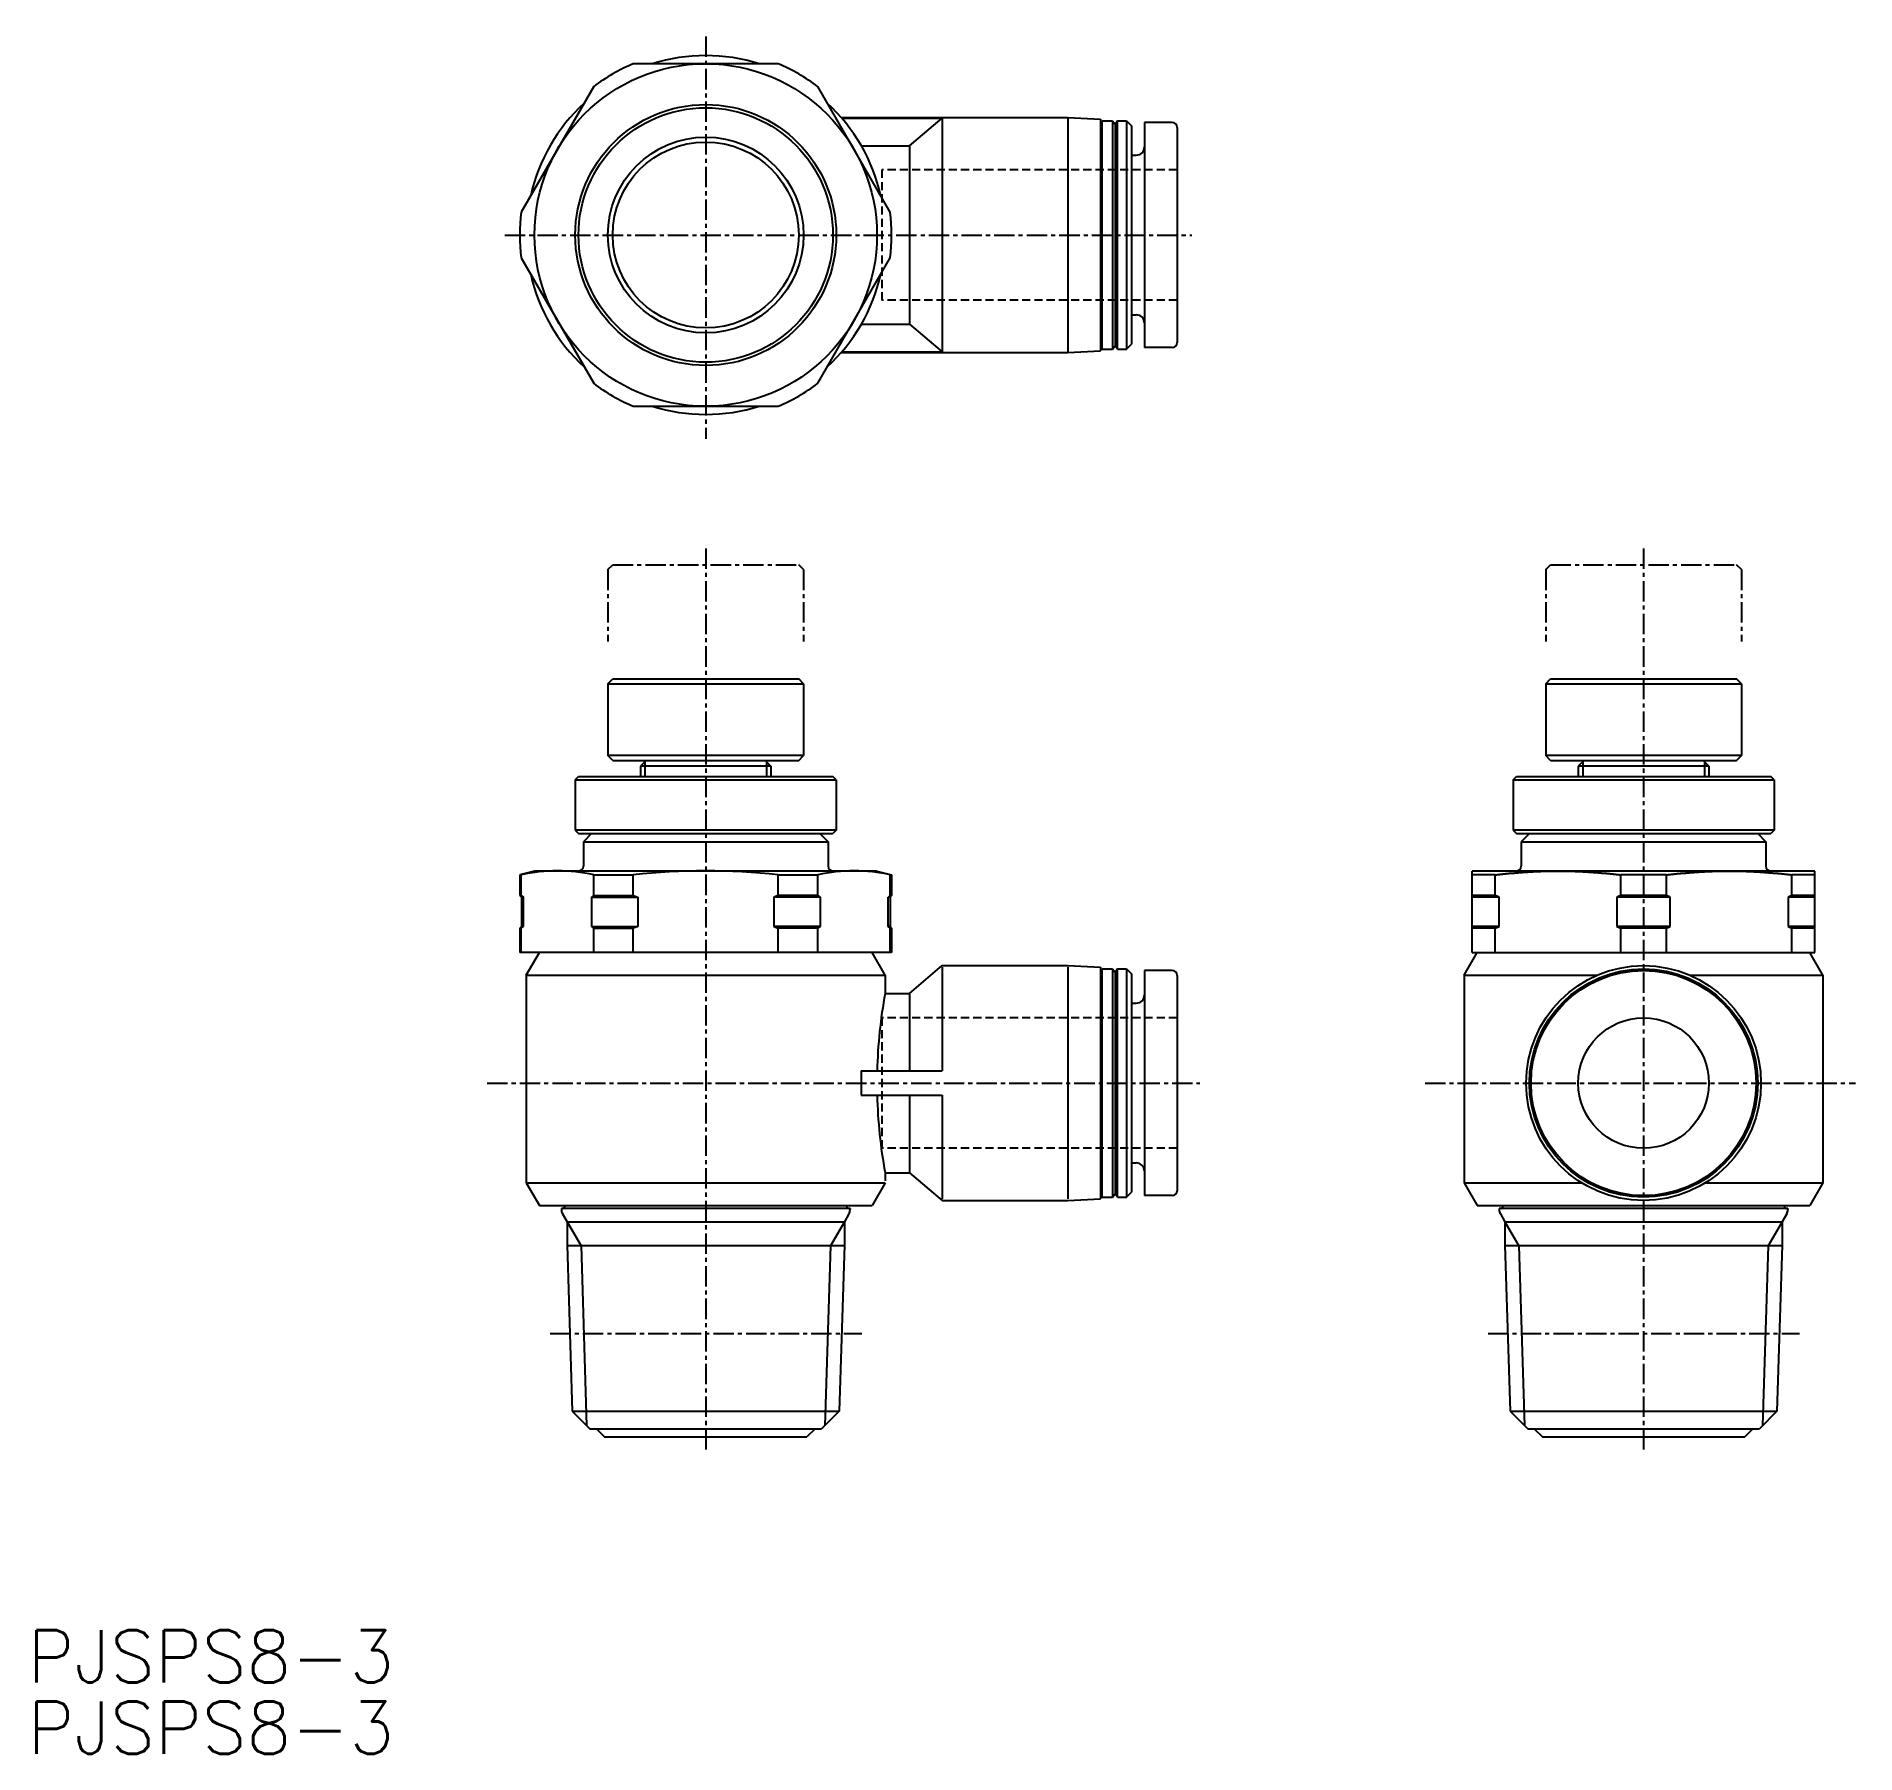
# Model space of a CAD drawing. Extents: x -1 to 110, y -22 to 83.
import ezdxf

# ---------------------------------------------------------------- set-up
doc = ezdxf.new("R2010")
doc.units = 0
doc.linetypes.add('CENTER', pattern=[2, 1.25, -0.25, 0.25, -0.25])
doc.linetypes.add('DASHED', pattern=[0.75, 0.5, -0.25])
doc.layers.get('0').update_dxf_attribs({"linetype": 'CONTINUOUS'})
doc.layers.add('CENTER', color=1, linetype='CENTER')
doc.styles.get("Standard").update_dxf_attribs({"font": 'txt.shx'})

msp = doc.modelspace()

# ---------------------------------------------------------------- linework, layer by layer
at = {"color": 7, "linetype": 'CONTINUOUS'}
for p, q in [((44.37, 81.39), (35.49, 81.39)), ((33.06, 79.99), (28.62, 72.3)), ((51.24, 72.3), (46.81, 79.99)), ((48.25, 78.09), (62.13, 78.09)), ((62.13, 78.09), (64.13, 77.99)), ((62.13, 78.09), (62.13, 63.69)), ((48.28, 78.05), (54.43, 78.05)), ((52.43, 76.35), (54.43, 78.05)), ((54.43, 78.05), (54.43, 63.73)), ((64.13, 77.99), (64.13, 63.79)), ((64.13, 77.79), (64.23, 77.89)), ((64.23, 63.89), (64.23, 77.89)), ((64.23, 77.89), (64.88, 77.89)), ((64.88, 77.89), (64.88, 63.89)), ((64.88, 77.89), (65.03, 77.69)), ((65.18, 77.89), (65.03, 77.69)), ((65.03, 77.69), (65.03, 64.09)), ((65.18, 63.89), (65.18, 77.89)), ((65.18, 77.89), (65.73, 77.89)), ((65.73, 77.89), (65.73, 63.89)), ((65.73, 77.89), (66.03, 77.59)), ((66.03, 77.59), (66.03, 64.19)), ((66.83, 77.79), (66.83, 63.99)), ((68.53, 77.79), (66.83, 77.79)), ((68.83, 77.49), (68.83, 64.29)), ((49.48, 76.35), (52.43, 76.35)), ((52.43, 76.35), (52.43, 65.43)), ((66.03, 75.79), (66.33, 75.79)), ((28.62, 69.49), (33.06, 61.8)), ((46.81, 61.8), (51.24, 69.49)), ((66.03, 65.99), (66.33, 65.99)), ((49.48, 65.43), (52.43, 65.43)), ((52.43, 65.43), (54.43, 63.73)), ((48.25, 63.69), (62.13, 63.69)), ((48.28, 63.73), (54.43, 63.73)), ((62.13, 63.69), (64.13, 63.79)), ((64.13, 63.99), (64.23, 63.89)), ((64.23, 63.89), (64.88, 63.89)), ((64.88, 63.89), (65.03, 64.09)), ((65.18, 63.89), (65.03, 64.09)), ((65.18, 63.89), (65.73, 63.89)), ((65.73, 63.89), (66.03, 64.19)), ((68.53, 63.99), (66.83, 63.99)), ((35.49, 60.39), (44.37, 60.39)), ((33.93, 43.37), (34.23, 43.67)), ((34.23, 43.67), (45.63, 43.67)), ((45.93, 43.37), (45.63, 43.67)), ((91.43, 43.37), (91.73, 43.67)), ((91.73, 43.67), (103.13, 43.67)), ((103.43, 43.37), (103.13, 43.67)), ((33.93, 43.37), (45.93, 43.37)), ((33.93, 43.37), (33.93, 38.97)), ((45.93, 43.37), (45.93, 38.97)), ((91.43, 43.37), (91.43, 38.97)), ((91.43, 43.37), (103.43, 43.37)), ((103.43, 43.37), (103.43, 38.97)), ((34.23, 38.67), (33.93, 38.97)), ((45.93, 38.97), (33.93, 38.97)), ((34.23, 38.67), (45.63, 38.67)), ((36.28, 38.67), (35.93, 38.32)), ((35.93, 38.32), (35.93, 37.69)), ((43.93, 38.32), (35.93, 38.32)), ((43.58, 38.67), (43.93, 38.32)), ((43.93, 38.32), (43.93, 37.69)), ((45.63, 38.67), (45.93, 38.97)), ((103.43, 38.97), (91.43, 38.97)), ((91.73, 38.67), (91.43, 38.97)), ((91.73, 38.67), (103.13, 38.67)), ((93.78, 38.67), (93.43, 38.32)), ((101.43, 38.32), (93.43, 38.32)), ((93.43, 38.32), (93.43, 37.69)), ((101.08, 38.67), (101.43, 38.32)), ((101.43, 38.32), (101.43, 37.69)), ((103.13, 38.67), (103.43, 38.97)), ((31.93, 37.49), (32.13, 37.69)), ((31.93, 37.49), (47.93, 37.49)), ((31.93, 37.49), (31.93, 34.39)), ((32.13, 37.69), (47.73, 37.69)), ((47.93, 37.49), (47.73, 37.69)), ((47.93, 37.49), (47.93, 34.39)), ((89.43, 37.49), (89.63, 37.69)), ((89.43, 37.49), (89.43, 34.39)), ((89.43, 37.49), (105.43, 37.49)), ((89.63, 37.69), (105.23, 37.69)), ((105.43, 37.49), (105.23, 37.69)), ((105.43, 37.49), (105.43, 34.39)), ((31.93, 34.39), (32.13, 34.19)), ((47.93, 34.39), (31.93, 34.39)), ((32.13, 34.19), (47.73, 34.19)), ((32.93, 34.19), (32.43, 33.69)), ((32.43, 33.69), (32.43, 32.19)), ((32.43, 33.69), (47.43, 33.69)), ((46.93, 34.19), (47.43, 33.69)), ((47.43, 33.69), (47.43, 32.19)), ((47.93, 34.39), (47.73, 34.19)), ((105.43, 34.39), (89.43, 34.39)), ((89.43, 34.39), (89.63, 34.19)), ((89.63, 34.19), (105.23, 34.19)), ((90.43, 34.19), (89.93, 33.69)), ((89.93, 33.69), (104.93, 33.69)), ((89.93, 33.69), (89.93, 32.19)), ((104.43, 34.19), (104.93, 33.69)), ((104.93, 33.69), (104.93, 32.19)), ((105.43, 34.39), (105.23, 34.19)), ((29.43, 31.89), (28.53, 31.65)), ((28.53, 31.65), (28.53, 30.39)), ((28.62, 31.65), (28.53, 31.65)), ((28.62, 30.39), (28.62, 31.65)), ((50.43, 31.89), (29.43, 31.89)), ((33.06, 31.65), (35.49, 31.65)), ((33.06, 30.39), (33.06, 31.65)), ((35.49, 30.39), (35.49, 31.65)), ((44.37, 31.65), (46.81, 31.65)), ((44.37, 30.39), (44.37, 31.65)), ((46.81, 30.39), (46.81, 31.65)), ((50.43, 31.89), (51.33, 31.65)), ((51.24, 31.65), (51.33, 31.65)), ((51.24, 30.39), (51.24, 31.65)), ((51.33, 31.65), (51.33, 30.39)), ((107.93, 31.89), (86.93, 31.89)), ((86.93, 26.89), (86.93, 31.89)), ((88.34, 31.65), (86.93, 31.65)), ((88.34, 30.39), (88.34, 31.65)), ((98.84, 31.65), (96.03, 31.65)), ((96.03, 30.39), (96.03, 31.65)), ((98.84, 30.39), (98.84, 31.65)), ((106.53, 30.39), (106.53, 31.65)), ((107.93, 31.65), (106.53, 31.65)), ((107.93, 26.89), (107.93, 31.89)), ((28.53, 30.39), (28.63, 30.29)), ((28.53, 30.39), (28.62, 30.39)), ((28.62, 30.39), (28.75, 30.29)), ((28.63, 30.29), (28.63, 28.49)), ((28.63, 30.29), (28.75, 30.29)), ((28.75, 28.49), (28.75, 30.29)), ((33.06, 30.39), (32.93, 30.29)), ((32.93, 30.29), (35.76, 30.29)), ((32.93, 30.29), (32.93, 28.49)), ((33.06, 30.39), (35.49, 30.39)), ((35.49, 30.39), (35.76, 30.29)), ((35.76, 30.29), (35.76, 28.49)), ((44.37, 30.39), (44.11, 30.29)), ((46.94, 30.29), (44.11, 30.29)), ((44.11, 30.29), (44.11, 28.49)), ((46.81, 30.39), (44.37, 30.39)), ((46.81, 30.39), (46.94, 30.29)), ((46.94, 30.29), (46.94, 28.49)), ((51.24, 30.39), (51.11, 30.29)), ((51.23, 30.29), (51.11, 30.29)), ((51.11, 28.49), (51.11, 30.29)), ((51.33, 30.39), (51.23, 30.29)), ((51.23, 30.29), (51.23, 28.49)), ((51.33, 30.39), (51.24, 30.39)), ((88.34, 30.39), (86.93, 30.39)), ((88.57, 30.29), (86.93, 30.29)), ((88.57, 30.29), (88.34, 30.39)), ((88.57, 28.49), (88.57, 30.29)), ((96.03, 30.39), (95.8, 30.29)), ((99.07, 30.29), (95.8, 30.29)), ((95.8, 30.29), (95.8, 28.49)), ((98.84, 30.39), (96.03, 30.39)), ((99.07, 30.29), (98.84, 30.39)), ((99.07, 28.49), (99.07, 30.29)), ((106.53, 30.39), (106.3, 30.29)), ((106.3, 30.29), (106.3, 28.49)), ((107.93, 30.29), (106.3, 30.29)), ((107.93, 30.39), (106.53, 30.39)), ((28.63, 28.49), (28.53, 28.39)), ((28.53, 28.39), (28.53, 26.89)), ((28.53, 28.39), (28.62, 28.39)), ((28.62, 28.39), (28.75, 28.49)), ((28.62, 26.89), (28.62, 28.39)), ((28.63, 28.49), (28.75, 28.49)), ((32.93, 28.49), (35.76, 28.49)), ((32.93, 28.49), (33.06, 28.39)), ((33.06, 28.39), (35.49, 28.39)), ((33.06, 26.89), (33.06, 28.39)), ((35.76, 28.49), (35.49, 28.39)), ((35.49, 26.89), (35.49, 28.39)), ((46.94, 28.49), (44.11, 28.49)), ((44.11, 28.49), (44.37, 28.39)), ((46.81, 28.39), (44.37, 28.39)), ((44.37, 26.89), (44.37, 28.39)), ((46.94, 28.49), (46.81, 28.39)), ((46.81, 26.89), (46.81, 28.39)), ((51.23, 28.49), (51.11, 28.49)), ((51.24, 28.39), (51.11, 28.49)), ((51.23, 28.49), (51.33, 28.39)), ((51.33, 28.39), (51.24, 28.39)), ((51.24, 26.89), (51.24, 28.39)), ((51.33, 28.39), (51.33, 26.89)), ((88.57, 28.49), (86.93, 28.49)), ((88.34, 28.39), (86.93, 28.39)), ((88.34, 28.39), (88.57, 28.49)), ((88.34, 26.89), (88.34, 28.39)), ((99.07, 28.49), (95.8, 28.49)), ((95.8, 28.49), (96.03, 28.39)), ((96.03, 26.89), (96.03, 28.39)), ((98.84, 28.39), (96.03, 28.39)), ((98.84, 28.39), (99.07, 28.49)), ((98.84, 26.89), (98.84, 28.39)), ((106.3, 28.49), (106.53, 28.39)), ((107.93, 28.49), (106.3, 28.49)), ((106.53, 26.89), (106.53, 28.39)), ((107.93, 28.39), (106.53, 28.39)), ((51.33, 26.89), (28.53, 26.89)), ((28.93, 25.51), (29.73, 26.89)), ((50.93, 25.51), (50.13, 26.89)), ((86.43, 25.51), (87.23, 26.89)), ((86.93, 26.89), (107.93, 26.89)), ((108.43, 25.51), (107.63, 26.89)), ((52.43, 24.39), (54.43, 26.09)), ((54.43, 26.09), (62.13, 26.09)), ((54.43, 25.99), (54.43, 19.64)), ((62.13, 26.09), (64.13, 25.99)), ((62.13, 25.99), (62.13, 11.79)), ((64.13, 25.99), (64.13, 11.79)), ((64.13, 25.79), (64.23, 25.89)), ((64.23, 11.89), (64.23, 25.89)), ((64.23, 25.89), (64.88, 25.89)), ((64.88, 25.89), (64.88, 11.89)), ((64.88, 25.89), (65.03, 25.69)), ((65.18, 25.89), (65.03, 25.69)), ((65.03, 25.69), (65.03, 12.09)), ((65.18, 11.89), (65.18, 25.89)), ((65.18, 25.89), (65.73, 25.89)), ((65.73, 25.89), (65.73, 11.89)), ((65.73, 25.89), (66.03, 25.59)), ((66.83, 25.79), (66.83, 11.99)), ((68.53, 25.79), (66.83, 25.79)), ((28.93, 25.51), (50.93, 25.51)), ((28.93, 25.51), (28.93, 12.78)), ((50.93, 25.51), (50.93, 24.39)), ((66.03, 25.59), (66.03, 12.19)), ((68.83, 25.49), (68.83, 12.29)), ((86.43, 25.51), (86.43, 12.78)), ((86.43, 25.51), (94.59, 25.51)), ((100.28, 25.51), (108.43, 25.51)), ((108.43, 25.51), (108.43, 12.78)), ((50.93, 24.39), (52.43, 24.39)), ((52.43, 24.39), (52.43, 19.64)), ((66.03, 23.79), (66.33, 23.79)), ((49.46, 19.64), (49.46, 18.14)), ((49.46, 19.64), (54.43, 19.64)), ((49.46, 18.14), (54.43, 18.14)), ((52.43, 18.14), (52.43, 13.39)), ((54.43, 18.14), (54.43, 11.79)), ((50.93, 13.39), (52.43, 13.39)), ((50.93, 13.39), (50.93, 12.89)), ((52.43, 13.39), (54.43, 11.69)), ((66.03, 13.99), (66.33, 13.99)), ((28.93, 12.78), (50.93, 12.78)), ((28.93, 12.78), (29.73, 11.39)), ((50.93, 12.78), (50.13, 11.39)), ((86.43, 12.78), (87.23, 11.39)), ((86.43, 12.78), (93.63, 12.78)), ((101.23, 12.78), (108.43, 12.78)), ((108.43, 12.78), (107.63, 11.39)), ((29.73, 11.39), (50.13, 11.39)), ((48.78, 11.19), (31.08, 11.19)), ((31.08, 11.19), (31.08, 11.13)), ((31.28, 11.39), (31.28, 11.29)), ((48.58, 11.39), (48.58, 11.29)), ((48.78, 11.19), (48.78, 11.13)), ((54.43, 11.69), (62.13, 11.69)), ((62.13, 11.69), (64.13, 11.79)), ((64.13, 11.99), (64.23, 11.89)), ((64.23, 11.89), (64.88, 11.89)), ((64.88, 11.89), (65.03, 12.09)), ((65.18, 11.89), (65.03, 12.09)), ((65.18, 11.89), (65.73, 11.89)), ((65.73, 11.89), (66.03, 12.19)), ((68.53, 11.99), (66.83, 11.99)), ((87.23, 11.39), (107.63, 11.39)), ((88.58, 11.19), (88.58, 11.13)), ((106.28, 11.19), (88.58, 11.19)), ((88.78, 11.39), (88.78, 11.29)), ((106.08, 11.39), (106.08, 11.29)), ((106.28, 11.19), (106.28, 11.13)), ((31.15, 10.88), (31.43, 10.39)), ((31.43, 10.39), (31.43, 8.95)), ((31.43, 10.39), (48.43, 10.39)), ((48.71, 10.88), (48.43, 10.39)), ((48.43, 10.39), (48.43, 8.95)), ((88.65, 10.88), (88.93, 10.39)), ((88.93, 10.39), (105.93, 10.39)), ((88.93, 10.39), (88.93, 8.95)), ((106.21, 10.88), (105.93, 10.39)), ((105.93, 10.39), (105.93, 8.95)), ((31.43, 8.95), (31.75, -1.22)), ((48.43, 8.95), (48.11, -1.22)), ((88.93, 8.95), (89.25, -1.22)), ((105.93, 8.95), (105.61, -1.22)), ((48.43, 8.91), (31.43, 8.91)), ((105.93, 8.91), (88.93, 8.91)), ((31.75, -1.22), (32.83, -2.31)), ((31.75, -1.22), (48.11, -1.22)), ((48.11, -1.22), (47.03, -2.31)), ((89.25, -1.22), (105.61, -1.22)), ((89.25, -1.22), (90.33, -2.31)), ((105.61, -1.22), (104.53, -2.31)), ((32.83, -2.31), (47.03, -2.31)), ((33.23, -2.31), (33.73, -2.81)), ((33.73, -2.81), (46.13, -2.81)), ((46.63, -2.31), (46.13, -2.81)), ((90.33, -2.31), (104.53, -2.31)), ((90.73, -2.31), (91.23, -2.81)), ((91.23, -2.81), (103.63, -2.81)), ((104.13, -2.31), (103.63, -2.81))]:
    msp.add_line(p, q, dxfattribs=at)
at = {"color": 3, "linetype": 'DASHED'}
for p, q in [((68.83, 74.89), (50.73, 74.89)), ((50.73, 74.89), (50.73, 66.89)), ((68.83, 66.89), (50.73, 66.89)), ((50.73, 22.89), (50.73, 14.89)), ((68.83, 22.89), (50.73, 22.89)), ((68.83, 14.89), (50.73, 14.89))]:
    msp.add_line(p, q, dxfattribs=at)
at = {"color": 3, "linetype": 'CONTINUOUS'}
for p, q in [((36.2, 38.57), (36.2, 37.69)), ((43.66, 38.57), (43.66, 37.69)), ((93.7, 38.57), (93.7, 37.69)), ((101.16, 38.57), (101.16, 37.69)), ((31.43, 10.39), (32.29, 8.91)), ((48.43, 10.39), (47.57, 8.91)), ((88.93, 10.39), (89.79, 8.91)), ((105.93, 10.39), (105.07, 8.91)), ((32.29, 8.91), (32.63, -2.11)), ((47.57, 8.91), (47.23, -2.11)), ((89.79, 8.91), (90.13, -2.11)), ((105.07, 8.91), (104.73, -2.11))]:
    msp.add_line(p, q, dxfattribs=at)
at = {"color": 7}
for points in [[(88.34, 31.65, 0), (88.35, 31.65, 0), (88.36, 31.65, 0), (88.37, 31.66, 0), (88.38, 31.66, 0), (88.39, 31.66, 0), (88.4, 31.66, 0), (88.41, 31.66, 0), (88.42, 31.66, 0), (88.44, 31.66, 0), (88.45, 31.67, 0), (88.46, 31.67, 0), (88.47, 31.67, 0), (88.48, 31.67, 0), (88.49, 31.67, 0), (88.5, 31.67, 0), (88.51, 31.67, 0), (88.52, 31.67, 0), (88.53, 31.68, 0), (88.54, 31.68, 0), (88.56, 31.68, 0), (88.57, 31.68, 0), (88.58, 31.68, 0), (88.59, 31.68, 0), (88.6, 31.68, 0), (88.61, 31.68, 0), (88.62, 31.69, 0), (88.63, 31.69, 0), (88.64, 31.69, 0), (88.65, 31.69, 0), (88.66, 31.69, 0), (88.68, 31.69, 0), (88.69, 31.69, 0), (88.7, 31.69, 0), (88.71, 31.7, 0), (88.72, 31.7, 0), (88.73, 31.7, 0), (88.74, 31.7, 0), (88.75, 31.7, 0), (88.76, 31.7, 0), (88.77, 31.7, 0), (88.78, 31.7, 0), (88.8, 31.7, 0), (88.81, 31.71, 0), (88.82, 31.71, 0), (88.83, 31.71, 0), (88.84, 31.71, 0), (88.85, 31.71, 0), (88.86, 31.71, 0), (88.87, 31.71, 0), (88.88, 31.71, 0), (88.89, 31.72, 0), (88.9, 31.72, 0), (88.92, 31.72, 0), (88.93, 31.72, 0), (88.94, 31.72, 0), (88.95, 31.72, 0), (88.96, 31.72, 0), (88.97, 31.72, 0), (88.98, 31.72, 0), (88.99, 31.73, 0), (89, 31.73, 0), (89.01, 31.73, 0), (89.02, 31.73, 0), (89.04, 31.73, 0), (89.05, 31.73, 0), (89.06, 31.73, 0), (89.07, 31.73, 0), (89.08, 31.73, 0), (89.09, 31.74, 0), (89.1, 31.74, 0), (89.11, 31.74, 0), (89.12, 31.74, 0), (89.13, 31.74, 0), (89.14, 31.74, 0), (89.16, 31.74, 0), (89.17, 31.74, 0), (89.18, 31.74, 0), (89.19, 31.74, 0), (89.2, 31.75, 0), (89.21, 31.75, 0), (89.22, 31.75, 0), (89.23, 31.75, 0), (89.24, 31.75, 0), (89.25, 31.75, 0), (89.27, 31.75, 0), (89.28, 31.75, 0), (89.29, 31.75, 0), (89.3, 31.76, 0), (89.31, 31.76, 0), (89.32, 31.76, 0), (89.33, 31.76, 0), (89.34, 31.76, 0), (89.35, 31.76, 0), (89.36, 31.76, 0), (89.37, 31.76, 0), (89.39, 31.76, 0), (89.4, 31.76, 0), (89.41, 31.77, 0), (89.42, 31.77, 0), (89.43, 31.77, 0), (89.44, 31.77, 0), (89.45, 31.77, 0), (89.46, 31.77, 0), (89.47, 31.77, 0), (89.48, 31.77, 0), (89.49, 31.77, 0), (89.51, 31.77, 0), (89.52, 31.77, 0), (89.53, 31.78, 0), (89.54, 31.78, 0), (89.55, 31.78, 0), (89.56, 31.78, 0), (89.57, 31.78, 0), (89.58, 31.78, 0), (89.59, 31.78, 0), (89.6, 31.78, 0), (89.61, 31.78, 0), (89.63, 31.78, 0), (89.64, 31.79, 0), (89.65, 31.79, 0), (89.66, 31.79, 0), (89.67, 31.79, 0), (89.68, 31.79, 0), (89.69, 31.79, 0), (89.7, 31.79, 0), (89.71, 31.79, 0), (89.72, 31.79, 0), (89.74, 31.79, 0), (89.75, 31.79, 0), (89.76, 31.8, 0), (89.77, 31.8, 0), (89.78, 31.8, 0), (89.79, 31.8, 0), (89.8, 31.8, 0), (89.81, 31.8, 0), (89.82, 31.8, 0), (89.83, 31.8, 0), (89.84, 31.8, 0), (89.86, 31.8, 0), (89.87, 31.8, 0), (89.88, 31.8, 0), (89.89, 31.81, 0), (89.9, 31.81, 0), (89.91, 31.81, 0), (89.92, 31.81, 0), (89.93, 31.81, 0), (89.94, 31.81, 0), (89.95, 31.81, 0), (89.97, 31.81, 0), (89.98, 31.81, 0), (89.99, 31.81, 0), (90, 31.81, 0), (90.01, 31.81, 0), (90.02, 31.82, 0), (90.03, 31.82, 0), (90.04, 31.82, 0), (90.05, 31.82, 0), (90.06, 31.82, 0), (90.07, 31.82, 0), (90.09, 31.82, 0), (90.1, 31.82, 0), (90.11, 31.82, 0), (90.12, 31.82, 0), (90.13, 31.82, 0), (90.14, 31.82, 0), (90.15, 31.82, 0), (90.16, 31.82, 0), (90.17, 31.83, 0), (90.18, 31.83, 0), (90.2, 31.83, 0), (90.21, 31.83, 0), (90.22, 31.83, 0), (90.23, 31.83, 0), (90.24, 31.83, 0), (90.25, 31.83, 0), (90.26, 31.83, 0), (90.27, 31.83, 0), (90.28, 31.83, 0), (90.29, 31.83, 0), (90.31, 31.83, 0), (90.32, 31.83, 0), (90.33, 31.84, 0), (90.34, 31.84, 0), (90.35, 31.84, 0), (90.36, 31.84, 0), (90.37, 31.84, 0), (90.38, 31.84, 0), (90.39, 31.84, 0), (90.4, 31.84, 0), (90.41, 31.84, 0), (90.43, 31.84, 0), (90.44, 31.84, 0), (90.45, 31.84, 0), (90.46, 31.84, 0), (90.47, 31.84, 0), (90.48, 31.84, 0), (90.49, 31.85, 0), (90.5, 31.85, 0), (90.51, 31.85, 0), (90.52, 31.85, 0), (90.54, 31.85, 0), (90.55, 31.85, 0), (90.56, 31.85, 0), (90.57, 31.85, 0), (90.58, 31.85, 0), (90.59, 31.85, 0), (90.6, 31.85, 0), (90.61, 31.85, 0), (90.62, 31.85, 0), (90.63, 31.85, 0), (90.64, 31.85, 0), (90.66, 31.85, 0), (90.67, 31.85, 0), (90.68, 31.86, 0), (90.69, 31.86, 0), (90.7, 31.86, 0), (90.71, 31.86, 0), (90.72, 31.86, 0), (90.73, 31.86, 0), (90.74, 31.86, 0), (90.75, 31.86, 0), (90.77, 31.86, 0), (90.78, 31.86, 0), (90.79, 31.86, 0), (90.8, 31.86, 0), (90.81, 31.86, 0), (90.82, 31.86, 0), (90.83, 31.86, 0), (90.84, 31.86, 0), (90.85, 31.86, 0), (90.86, 31.86, 0), (90.88, 31.86, 0), (90.89, 31.86, 0), (90.9, 31.87, 0), (90.91, 31.87, 0), (90.92, 31.87, 0), (90.93, 31.87, 0), (90.94, 31.87, 0), (90.95, 31.87, 0), (90.96, 31.87, 0), (90.97, 31.87, 0), (90.98, 31.87, 0), (91, 31.87, 0), (91.01, 31.87, 0), (91.02, 31.87, 0), (91.03, 31.87, 0), (91.04, 31.87, 0), (91.05, 31.87, 0), (91.06, 31.87, 0), (91.07, 31.87, 0), (91.08, 31.87, 0), (91.09, 31.87, 0), (91.11, 31.87, 0), (91.12, 31.87, 0), (91.13, 31.87, 0), (91.14, 31.88, 0), (91.15, 31.88, 0), (91.16, 31.88, 0), (91.17, 31.88, 0), (91.18, 31.88, 0), (91.19, 31.88, 0), (91.2, 31.88, 0), (91.22, 31.88, 0), (91.23, 31.88, 0), (91.24, 31.88, 0), (91.25, 31.88, 0), (91.26, 31.88, 0), (91.27, 31.88, 0), (91.28, 31.88, 0), (91.29, 31.88, 0), (91.3, 31.88, 0), (91.31, 31.88, 0), (91.33, 31.88, 0), (91.34, 31.88, 0), (91.35, 31.88, 0), (91.36, 31.88, 0), (91.37, 31.88, 0), (91.38, 31.88, 0), (91.39, 31.88, 0), (91.4, 31.88, 0), (91.41, 31.88, 0), (91.42, 31.88, 0), (91.44, 31.88, 0), (91.45, 31.88, 0), (91.46, 31.88, 0), (91.47, 31.88, 0), (91.48, 31.89, 0), (91.49, 31.89, 0), (91.5, 31.89, 0), (91.51, 31.89, 0), (91.52, 31.89, 0), (91.53, 31.89, 0), (91.54, 31.89, 0), (91.56, 31.89, 0), (91.57, 31.89, 0), (91.58, 31.89, 0), (91.59, 31.89, 0), (91.6, 31.89, 0), (91.61, 31.89, 0), (91.62, 31.89, 0), (91.63, 31.89, 0), (91.64, 31.89, 0), (91.65, 31.89, 0), (91.67, 31.89, 0), (91.68, 31.89, 0), (91.69, 31.89, 0), (91.7, 31.89, 0), (91.71, 31.89, 0), (91.72, 31.89, 0), (91.73, 31.89, 0), (91.74, 31.89, 0), (91.75, 31.89, 0), (91.76, 31.89, 0), (91.78, 31.89, 0), (91.79, 31.89, 0), (91.8, 31.89, 0), (91.81, 31.89, 0), (91.82, 31.89, 0), (91.83, 31.89, 0), (91.84, 31.89, 0), (91.85, 31.89, 0), (91.86, 31.89, 0), (91.87, 31.89, 0), (91.89, 31.89, 0), (91.9, 31.89, 0), (91.91, 31.89, 0), (91.92, 31.89, 0), (91.93, 31.89, 0), (91.94, 31.89, 0), (91.95, 31.89, 0), (91.96, 31.89, 0), (91.97, 31.89, 0), (91.98, 31.89, 0), (92, 31.89, 0), (92.01, 31.89, 0), (92.02, 31.89, 0), (92.03, 31.89, 0), (92.04, 31.89, 0), (92.05, 31.89, 0), (92.06, 31.89, 0), (92.07, 31.89, 0), (92.08, 31.89, 0), (92.09, 31.89, 0), (92.1, 31.89, 0), (92.12, 31.89, 0), (92.13, 31.89, 0), (92.14, 31.89, 0), (92.15, 31.89, 0), (92.16, 31.89, 0), (92.17, 31.89, 0), (92.18, 31.89, 0)], [(92.18, 31.89, 0), (92.19, 31.89, 0), (92.2, 31.89, 0), (92.21, 31.89, 0), (92.23, 31.89, 0), (92.24, 31.89, 0), (92.25, 31.89, 0), (92.26, 31.89, 0), (92.27, 31.89, 0), (92.28, 31.89, 0), (92.29, 31.89, 0), (92.3, 31.89, 0), (92.31, 31.89, 0), (92.32, 31.89, 0), (92.34, 31.89, 0), (92.35, 31.89, 0), (92.36, 31.89, 0), (92.37, 31.89, 0), (92.38, 31.89, 0), (92.39, 31.89, 0), (92.4, 31.89, 0), (92.41, 31.89, 0), (92.42, 31.89, 0), (92.43, 31.89, 0), (92.45, 31.89, 0), (92.46, 31.89, 0), (92.47, 31.89, 0), (92.48, 31.89, 0), (92.49, 31.89, 0), (92.5, 31.89, 0), (92.51, 31.89, 0), (92.52, 31.89, 0), (92.53, 31.89, 0), (92.54, 31.89, 0), (92.56, 31.89, 0), (92.57, 31.89, 0), (92.58, 31.89, 0), (92.59, 31.89, 0), (92.6, 31.89, 0), (92.61, 31.89, 0), (92.62, 31.89, 0), (92.63, 31.89, 0), (92.64, 31.89, 0), (92.65, 31.89, 0), (92.66, 31.89, 0), (92.68, 31.89, 0), (92.69, 31.89, 0), (92.7, 31.89, 0), (92.71, 31.89, 0), (92.72, 31.89, 0), (92.73, 31.89, 0), (92.74, 31.89, 0), (92.75, 31.89, 0), (92.76, 31.89, 0), (92.77, 31.89, 0), (92.79, 31.89, 0), (92.8, 31.89, 0), (92.81, 31.89, 0), (92.82, 31.89, 0), (92.83, 31.89, 0), (92.84, 31.89, 0), (92.85, 31.89, 0), (92.86, 31.89, 0), (92.87, 31.89, 0), (92.88, 31.89, 0), (92.9, 31.88, 0), (92.91, 31.88, 0), (92.92, 31.88, 0), (92.93, 31.88, 0), (92.94, 31.88, 0), (92.95, 31.88, 0), (92.96, 31.88, 0), (92.97, 31.88, 0), (92.98, 31.88, 0), (92.99, 31.88, 0), (93.01, 31.88, 0), (93.02, 31.88, 0), (93.03, 31.88, 0), (93.04, 31.88, 0), (93.05, 31.88, 0), (93.06, 31.88, 0), (93.07, 31.88, 0), (93.08, 31.88, 0), (93.09, 31.88, 0), (93.1, 31.88, 0), (93.12, 31.88, 0), (93.13, 31.88, 0), (93.14, 31.88, 0), (93.15, 31.88, 0), (93.16, 31.88, 0), (93.17, 31.88, 0), (93.18, 31.88, 0), (93.19, 31.88, 0), (93.2, 31.88, 0), (93.21, 31.88, 0), (93.22, 31.88, 0), (93.24, 31.87, 0), (93.25, 31.87, 0), (93.26, 31.87, 0), (93.27, 31.87, 0), (93.28, 31.87, 0), (93.29, 31.87, 0), (93.3, 31.87, 0), (93.31, 31.87, 0), (93.32, 31.87, 0), (93.33, 31.87, 0), (93.35, 31.87, 0), (93.36, 31.87, 0), (93.37, 31.87, 0), (93.38, 31.87, 0), (93.39, 31.87, 0), (93.4, 31.87, 0), (93.41, 31.87, 0), (93.42, 31.87, 0), (93.43, 31.87, 0), (93.44, 31.87, 0), (93.46, 31.87, 0), (93.47, 31.87, 0), (93.48, 31.86, 0), (93.49, 31.86, 0), (93.5, 31.86, 0), (93.51, 31.86, 0), (93.52, 31.86, 0), (93.53, 31.86, 0), (93.54, 31.86, 0), (93.55, 31.86, 0), (93.56, 31.86, 0), (93.58, 31.86, 0), (93.59, 31.86, 0), (93.6, 31.86, 0), (93.61, 31.86, 0), (93.62, 31.86, 0), (93.63, 31.86, 0), (93.64, 31.86, 0), (93.65, 31.86, 0), (93.66, 31.86, 0), (93.67, 31.86, 0), (93.69, 31.86, 0), (93.7, 31.85, 0), (93.71, 31.85, 0), (93.72, 31.85, 0), (93.73, 31.85, 0), (93.74, 31.85, 0), (93.75, 31.85, 0), (93.76, 31.85, 0), (93.77, 31.85, 0), (93.78, 31.85, 0), (93.8, 31.85, 0), (93.81, 31.85, 0), (93.82, 31.85, 0), (93.83, 31.85, 0), (93.84, 31.85, 0), (93.85, 31.85, 0), (93.86, 31.85, 0), (93.87, 31.85, 0), (93.88, 31.84, 0), (93.89, 31.84, 0), (93.91, 31.84, 0), (93.92, 31.84, 0), (93.93, 31.84, 0), (93.94, 31.84, 0), (93.95, 31.84, 0), (93.96, 31.84, 0), (93.97, 31.84, 0), (93.98, 31.84, 0), (93.99, 31.84, 0), (94, 31.84, 0), (94.01, 31.84, 0), (94.03, 31.84, 0), (94.04, 31.84, 0), (94.05, 31.83, 0), (94.06, 31.83, 0), (94.07, 31.83, 0), (94.08, 31.83, 0), (94.09, 31.83, 0), (94.1, 31.83, 0), (94.11, 31.83, 0), (94.12, 31.83, 0), (94.14, 31.83, 0), (94.15, 31.83, 0), (94.16, 31.83, 0), (94.17, 31.83, 0), (94.18, 31.83, 0), (94.19, 31.83, 0), (94.2, 31.82, 0), (94.21, 31.82, 0), (94.22, 31.82, 0), (94.23, 31.82, 0), (94.24, 31.82, 0), (94.26, 31.82, 0), (94.27, 31.82, 0), (94.28, 31.82, 0), (94.29, 31.82, 0), (94.3, 31.82, 0), (94.31, 31.82, 0), (94.32, 31.82, 0), (94.33, 31.82, 0), (94.34, 31.82, 0), (94.35, 31.81, 0), (94.37, 31.81, 0), (94.38, 31.81, 0), (94.39, 31.81, 0), (94.4, 31.81, 0), (94.41, 31.81, 0), (94.42, 31.81, 0), (94.43, 31.81, 0), (94.44, 31.81, 0), (94.45, 31.81, 0), (94.46, 31.81, 0), (94.47, 31.81, 0), (94.49, 31.8, 0), (94.5, 31.8, 0), (94.51, 31.8, 0), (94.52, 31.8, 0), (94.53, 31.8, 0), (94.54, 31.8, 0), (94.55, 31.8, 0), (94.56, 31.8, 0), (94.57, 31.8, 0), (94.58, 31.8, 0), (94.6, 31.8, 0), (94.61, 31.8, 0), (94.62, 31.79, 0), (94.63, 31.79, 0), (94.64, 31.79, 0), (94.65, 31.79, 0), (94.66, 31.79, 0), (94.67, 31.79, 0), (94.68, 31.79, 0), (94.69, 31.79, 0), (94.7, 31.79, 0), (94.72, 31.79, 0), (94.73, 31.79, 0), (94.74, 31.78, 0), (94.75, 31.78, 0), (94.76, 31.78, 0), (94.77, 31.78, 0), (94.78, 31.78, 0), (94.79, 31.78, 0), (94.8, 31.78, 0), (94.81, 31.78, 0), (94.82, 31.78, 0), (94.84, 31.78, 0), (94.85, 31.77, 0), (94.86, 31.77, 0), (94.87, 31.77, 0), (94.88, 31.77, 0), (94.89, 31.77, 0), (94.9, 31.77, 0), (94.91, 31.77, 0), (94.92, 31.77, 0), (94.93, 31.77, 0), (94.95, 31.77, 0), (94.96, 31.77, 0), (94.97, 31.76, 0), (94.98, 31.76, 0), (94.99, 31.76, 0), (95, 31.76, 0), (95.01, 31.76, 0), (95.02, 31.76, 0), (95.03, 31.76, 0), (95.04, 31.76, 0), (95.05, 31.76, 0), (95.07, 31.76, 0), (95.08, 31.75, 0), (95.09, 31.75, 0), (95.1, 31.75, 0), (95.11, 31.75, 0), (95.12, 31.75, 0), (95.13, 31.75, 0), (95.14, 31.75, 0), (95.15, 31.75, 0), (95.16, 31.75, 0), (95.17, 31.74, 0), (95.19, 31.74, 0), (95.2, 31.74, 0), (95.21, 31.74, 0), (95.22, 31.74, 0), (95.23, 31.74, 0), (95.24, 31.74, 0), (95.25, 31.74, 0), (95.26, 31.74, 0), (95.27, 31.74, 0), (95.28, 31.73, 0), (95.3, 31.73, 0), (95.31, 31.73, 0), (95.32, 31.73, 0), (95.33, 31.73, 0), (95.34, 31.73, 0), (95.35, 31.73, 0), (95.36, 31.73, 0), (95.37, 31.73, 0), (95.38, 31.72, 0), (95.39, 31.72, 0), (95.4, 31.72, 0), (95.42, 31.72, 0), (95.43, 31.72, 0), (95.44, 31.72, 0), (95.45, 31.72, 0), (95.46, 31.72, 0), (95.47, 31.72, 0), (95.48, 31.71, 0), (95.49, 31.71, 0), (95.5, 31.71, 0), (95.51, 31.71, 0), (95.52, 31.71, 0), (95.54, 31.71, 0), (95.55, 31.71, 0), (95.56, 31.71, 0), (95.57, 31.7, 0), (95.58, 31.7, 0), (95.59, 31.7, 0), (95.6, 31.7, 0), (95.61, 31.7, 0), (95.62, 31.7, 0), (95.63, 31.7, 0), (95.64, 31.7, 0), (95.66, 31.7, 0), (95.67, 31.69, 0), (95.68, 31.69, 0), (95.69, 31.69, 0), (95.7, 31.69, 0), (95.71, 31.69, 0), (95.72, 31.69, 0), (95.73, 31.69, 0), (95.74, 31.69, 0), (95.75, 31.68, 0), (95.76, 31.68, 0), (95.78, 31.68, 0), (95.79, 31.68, 0), (95.8, 31.68, 0), (95.81, 31.68, 0), (95.82, 31.68, 0), (95.83, 31.68, 0), (95.84, 31.67, 0), (95.85, 31.67, 0), (95.86, 31.67, 0), (95.87, 31.67, 0), (95.88, 31.67, 0), (95.9, 31.67, 0), (95.91, 31.67, 0), (95.92, 31.67, 0), (95.93, 31.66, 0), (95.94, 31.66, 0), (95.95, 31.66, 0), (95.96, 31.66, 0), (95.97, 31.66, 0), (95.98, 31.66, 0), (95.99, 31.66, 0), (96, 31.65, 0), (96.02, 31.65, 0), (96.03, 31.65, 0)], [(98.84, 31.65, 0), (98.85, 31.65, 0), (98.86, 31.65, 0), (98.87, 31.66, 0), (98.88, 31.66, 0), (98.89, 31.66, 0), (98.9, 31.66, 0), (98.91, 31.66, 0), (98.92, 31.66, 0), (98.94, 31.66, 0), (98.95, 31.67, 0), (98.96, 31.67, 0), (98.97, 31.67, 0), (98.98, 31.67, 0), (98.99, 31.67, 0), (99, 31.67, 0), (99.01, 31.67, 0), (99.02, 31.67, 0), (99.03, 31.68, 0), (99.04, 31.68, 0), (99.06, 31.68, 0), (99.07, 31.68, 0), (99.08, 31.68, 0), (99.09, 31.68, 0), (99.1, 31.68, 0), (99.11, 31.68, 0), (99.12, 31.69, 0), (99.13, 31.69, 0), (99.14, 31.69, 0), (99.15, 31.69, 0), (99.16, 31.69, 0), (99.18, 31.69, 0), (99.19, 31.69, 0), (99.2, 31.69, 0), (99.21, 31.7, 0), (99.22, 31.7, 0), (99.23, 31.7, 0), (99.24, 31.7, 0), (99.25, 31.7, 0), (99.26, 31.7, 0), (99.27, 31.7, 0), (99.28, 31.7, 0), (99.3, 31.7, 0), (99.31, 31.71, 0), (99.32, 31.71, 0), (99.33, 31.71, 0), (99.34, 31.71, 0), (99.35, 31.71, 0), (99.36, 31.71, 0), (99.37, 31.71, 0), (99.38, 31.71, 0), (99.39, 31.72, 0), (99.4, 31.72, 0), (99.42, 31.72, 0), (99.43, 31.72, 0), (99.44, 31.72, 0), (99.45, 31.72, 0), (99.46, 31.72, 0), (99.47, 31.72, 0), (99.48, 31.72, 0), (99.49, 31.73, 0), (99.5, 31.73, 0), (99.51, 31.73, 0), (99.52, 31.73, 0), (99.54, 31.73, 0), (99.55, 31.73, 0), (99.56, 31.73, 0), (99.57, 31.73, 0), (99.58, 31.73, 0), (99.59, 31.74, 0), (99.6, 31.74, 0), (99.61, 31.74, 0), (99.62, 31.74, 0), (99.63, 31.74, 0), (99.64, 31.74, 0), (99.66, 31.74, 0), (99.67, 31.74, 0), (99.68, 31.74, 0), (99.69, 31.74, 0), (99.7, 31.75, 0), (99.71, 31.75, 0), (99.72, 31.75, 0), (99.73, 31.75, 0), (99.74, 31.75, 0), (99.75, 31.75, 0), (99.77, 31.75, 0), (99.78, 31.75, 0), (99.79, 31.75, 0), (99.8, 31.76, 0), (99.81, 31.76, 0), (99.82, 31.76, 0), (99.83, 31.76, 0), (99.84, 31.76, 0), (99.85, 31.76, 0), (99.86, 31.76, 0), (99.87, 31.76, 0), (99.89, 31.76, 0), (99.9, 31.76, 0), (99.91, 31.77, 0), (99.92, 31.77, 0), (99.93, 31.77, 0), (99.94, 31.77, 0), (99.95, 31.77, 0), (99.96, 31.77, 0), (99.97, 31.77, 0), (99.98, 31.77, 0), (99.99, 31.77, 0), (100.01, 31.77, 0), (100.02, 31.77, 0), (100.03, 31.78, 0), (100.04, 31.78, 0), (100.05, 31.78, 0), (100.06, 31.78, 0), (100.07, 31.78, 0), (100.08, 31.78, 0), (100.09, 31.78, 0), (100.1, 31.78, 0), (100.11, 31.78, 0), (100.13, 31.78, 0), (100.14, 31.79, 0), (100.15, 31.79, 0), (100.16, 31.79, 0), (100.17, 31.79, 0), (100.18, 31.79, 0), (100.19, 31.79, 0), (100.2, 31.79, 0), (100.21, 31.79, 0), (100.22, 31.79, 0), (100.23, 31.79, 0), (100.25, 31.79, 0), (100.26, 31.8, 0), (100.27, 31.8, 0), (100.28, 31.8, 0), (100.29, 31.8, 0), (100.3, 31.8, 0), (100.31, 31.8, 0), (100.32, 31.8, 0), (100.33, 31.8, 0), (100.34, 31.8, 0), (100.36, 31.8, 0), (100.37, 31.8, 0), (100.38, 31.8, 0), (100.39, 31.81, 0), (100.4, 31.81, 0), (100.41, 31.81, 0), (100.42, 31.81, 0), (100.43, 31.81, 0), (100.44, 31.81, 0), (100.45, 31.81, 0), (100.47, 31.81, 0), (100.48, 31.81, 0), (100.49, 31.81, 0), (100.5, 31.81, 0), (100.51, 31.81, 0), (100.52, 31.82, 0), (100.53, 31.82, 0), (100.54, 31.82, 0), (100.55, 31.82, 0), (100.56, 31.82, 0), (100.58, 31.82, 0), (100.59, 31.82, 0), (100.6, 31.82, 0), (100.61, 31.82, 0), (100.62, 31.82, 0), (100.63, 31.82, 0), (100.64, 31.82, 0), (100.65, 31.82, 0), (100.66, 31.82, 0), (100.67, 31.83, 0), (100.68, 31.83, 0), (100.69, 31.83, 0), (100.71, 31.83, 0), (100.72, 31.83, 0), (100.73, 31.83, 0), (100.74, 31.83, 0), (100.75, 31.83, 0), (100.76, 31.83, 0), (100.77, 31.83, 0), (100.78, 31.83, 0), (100.79, 31.83, 0), (100.81, 31.83, 0), (100.82, 31.83, 0), (100.83, 31.84, 0), (100.84, 31.84, 0), (100.85, 31.84, 0), (100.86, 31.84, 0), (100.87, 31.84, 0), (100.88, 31.84, 0), (100.89, 31.84, 0), (100.9, 31.84, 0), (100.92, 31.84, 0), (100.93, 31.84, 0), (100.94, 31.84, 0), (100.95, 31.84, 0), (100.96, 31.84, 0), (100.97, 31.84, 0), (100.98, 31.84, 0), (100.99, 31.85, 0), (101, 31.85, 0), (101.01, 31.85, 0), (101.02, 31.85, 0), (101.03, 31.85, 0), (101.05, 31.85, 0), (101.06, 31.85, 0), (101.07, 31.85, 0), (101.08, 31.85, 0), (101.09, 31.85, 0), (101.1, 31.85, 0), (101.11, 31.85, 0), (101.12, 31.85, 0), (101.13, 31.85, 0), (101.14, 31.85, 0), (101.16, 31.85, 0), (101.17, 31.85, 0), (101.18, 31.86, 0), (101.19, 31.86, 0), (101.2, 31.86, 0), (101.21, 31.86, 0), (101.22, 31.86, 0), (101.23, 31.86, 0), (101.24, 31.86, 0), (101.25, 31.86, 0), (101.27, 31.86, 0), (101.28, 31.86, 0), (101.29, 31.86, 0), (101.3, 31.86, 0), (101.31, 31.86, 0), (101.32, 31.86, 0), (101.33, 31.86, 0), (101.34, 31.86, 0), (101.35, 31.86, 0), (101.36, 31.86, 0), (101.38, 31.86, 0), (101.39, 31.86, 0), (101.4, 31.87, 0), (101.41, 31.87, 0), (101.42, 31.87, 0), (101.43, 31.87, 0), (101.44, 31.87, 0), (101.45, 31.87, 0), (101.46, 31.87, 0), (101.47, 31.87, 0), (101.48, 31.87, 0), (101.5, 31.87, 0), (101.51, 31.87, 0), (101.52, 31.87, 0), (101.53, 31.87, 0), (101.54, 31.87, 0), (101.55, 31.87, 0), (101.56, 31.87, 0), (101.57, 31.87, 0), (101.58, 31.87, 0), (101.59, 31.87, 0), (101.61, 31.87, 0), (101.62, 31.87, 0), (101.63, 31.87, 0), (101.64, 31.88, 0), (101.65, 31.88, 0), (101.66, 31.88, 0), (101.67, 31.88, 0), (101.68, 31.88, 0), (101.69, 31.88, 0), (101.7, 31.88, 0), (101.72, 31.88, 0), (101.73, 31.88, 0), (101.74, 31.88, 0), (101.75, 31.88, 0), (101.76, 31.88, 0), (101.77, 31.88, 0), (101.78, 31.88, 0), (101.79, 31.88, 0), (101.8, 31.88, 0), (101.81, 31.88, 0), (101.83, 31.88, 0), (101.84, 31.88, 0), (101.85, 31.88, 0), (101.86, 31.88, 0), (101.87, 31.88, 0), (101.88, 31.88, 0), (101.89, 31.88, 0), (101.9, 31.88, 0), (101.91, 31.88, 0), (101.92, 31.88, 0), (101.94, 31.88, 0), (101.95, 31.88, 0), (101.96, 31.88, 0), (101.97, 31.88, 0), (101.98, 31.89, 0), (101.99, 31.89, 0), (102, 31.89, 0), (102.01, 31.89, 0), (102.02, 31.89, 0), (102.03, 31.89, 0), (102.05, 31.89, 0), (102.06, 31.89, 0), (102.07, 31.89, 0), (102.08, 31.89, 0), (102.09, 31.89, 0), (102.1, 31.89, 0), (102.11, 31.89, 0), (102.12, 31.89, 0), (102.13, 31.89, 0), (102.14, 31.89, 0), (102.16, 31.89, 0), (102.17, 31.89, 0), (102.18, 31.89, 0), (102.19, 31.89, 0), (102.2, 31.89, 0), (102.21, 31.89, 0), (102.22, 31.89, 0), (102.23, 31.89, 0), (102.24, 31.89, 0), (102.25, 31.89, 0), (102.26, 31.89, 0), (102.28, 31.89, 0), (102.29, 31.89, 0), (102.3, 31.89, 0), (102.31, 31.89, 0), (102.32, 31.89, 0), (102.33, 31.89, 0), (102.34, 31.89, 0), (102.35, 31.89, 0), (102.36, 31.89, 0), (102.37, 31.89, 0), (102.39, 31.89, 0), (102.4, 31.89, 0), (102.41, 31.89, 0), (102.42, 31.89, 0), (102.43, 31.89, 0), (102.44, 31.89, 0), (102.45, 31.89, 0), (102.46, 31.89, 0), (102.47, 31.89, 0), (102.48, 31.89, 0), (102.5, 31.89, 0), (102.51, 31.89, 0), (102.52, 31.89, 0), (102.53, 31.89, 0), (102.54, 31.89, 0), (102.55, 31.89, 0), (102.56, 31.89, 0), (102.57, 31.89, 0), (102.58, 31.89, 0), (102.59, 31.89, 0), (102.61, 31.89, 0), (102.62, 31.89, 0), (102.63, 31.89, 0), (102.64, 31.89, 0), (102.65, 31.89, 0), (102.66, 31.89, 0), (102.67, 31.89, 0), (102.68, 31.89, 0)], [(102.68, 31.89, 0), (102.69, 31.89, 0), (102.7, 31.89, 0), (102.72, 31.89, 0), (102.73, 31.89, 0), (102.74, 31.89, 0), (102.75, 31.89, 0), (102.76, 31.89, 0), (102.77, 31.89, 0), (102.78, 31.89, 0), (102.79, 31.89, 0), (102.8, 31.89, 0), (102.81, 31.89, 0), (102.83, 31.89, 0), (102.83, 31.89, 0), (102.85, 31.89, 0), (102.86, 31.89, 0), (102.87, 31.89, 0), (102.88, 31.89, 0), (102.89, 31.89, 0), (102.9, 31.89, 0), (102.91, 31.89, 0), (102.92, 31.89, 0), (102.93, 31.89, 0), (102.94, 31.89, 0), (102.96, 31.89, 0), (102.97, 31.89, 0), (102.98, 31.89, 0), (102.99, 31.89, 0), (103, 31.89, 0), (103.01, 31.89, 0), (103.02, 31.89, 0), (103.03, 31.89, 0), (103.04, 31.89, 0), (103.06, 31.89, 0), (103.07, 31.89, 0), (103.08, 31.89, 0), (103.09, 31.89, 0), (103.1, 31.89, 0), (103.11, 31.89, 0), (103.12, 31.89, 0), (103.13, 31.89, 0), (103.14, 31.89, 0), (103.15, 31.89, 0), (103.17, 31.89, 0), (103.18, 31.89, 0), (103.19, 31.89, 0), (103.2, 31.89, 0), (103.21, 31.89, 0), (103.22, 31.89, 0), (103.23, 31.89, 0), (103.24, 31.89, 0), (103.25, 31.89, 0), (103.26, 31.89, 0), (103.28, 31.89, 0), (103.29, 31.89, 0), (103.3, 31.89, 0), (103.31, 31.89, 0), (103.32, 31.89, 0), (103.33, 31.89, 0), (103.34, 31.89, 0), (103.35, 31.89, 0), (103.36, 31.89, 0), (103.37, 31.89, 0), (103.39, 31.89, 0), (103.4, 31.88, 0), (103.41, 31.88, 0), (103.42, 31.88, 0), (103.43, 31.88, 0), (103.44, 31.88, 0), (103.45, 31.88, 0), (103.46, 31.88, 0), (103.47, 31.88, 0), (103.48, 31.88, 0), (103.49, 31.88, 0), (103.5, 31.88, 0), (103.52, 31.88, 0), (103.53, 31.88, 0), (103.54, 31.88, 0), (103.55, 31.88, 0), (103.56, 31.88, 0), (103.57, 31.88, 0), (103.58, 31.88, 0), (103.59, 31.88, 0), (103.6, 31.88, 0), (103.61, 31.88, 0), (103.63, 31.88, 0), (103.64, 31.88, 0), (103.65, 31.88, 0), (103.66, 31.88, 0), (103.67, 31.88, 0), (103.68, 31.88, 0), (103.69, 31.88, 0), (103.7, 31.88, 0), (103.71, 31.88, 0), (103.72, 31.88, 0), (103.74, 31.87, 0), (103.75, 31.87, 0), (103.76, 31.87, 0), (103.77, 31.87, 0), (103.78, 31.87, 0), (103.79, 31.87, 0), (103.8, 31.87, 0), (103.81, 31.87, 0), (103.82, 31.87, 0), (103.83, 31.87, 0), (103.85, 31.87, 0), (103.86, 31.87, 0), (103.87, 31.87, 0), (103.88, 31.87, 0), (103.89, 31.87, 0), (103.9, 31.87, 0), (103.91, 31.87, 0), (103.92, 31.87, 0), (103.93, 31.87, 0), (103.94, 31.87, 0), (103.95, 31.87, 0), (103.97, 31.87, 0), (103.98, 31.86, 0), (103.99, 31.86, 0), (104, 31.86, 0), (104.01, 31.86, 0), (104.02, 31.86, 0), (104.03, 31.86, 0), (104.04, 31.86, 0), (104.05, 31.86, 0), (104.06, 31.86, 0), (104.08, 31.86, 0), (104.09, 31.86, 0), (104.1, 31.86, 0), (104.11, 31.86, 0), (104.12, 31.86, 0), (104.13, 31.86, 0), (104.14, 31.86, 0), (104.15, 31.86, 0), (104.16, 31.86, 0), (104.17, 31.86, 0), (104.19, 31.86, 0), (104.2, 31.85, 0), (104.21, 31.85, 0), (104.22, 31.85, 0), (104.23, 31.85, 0), (104.24, 31.85, 0), (104.25, 31.85, 0), (104.26, 31.85, 0), (104.27, 31.85, 0), (104.28, 31.85, 0), (104.3, 31.85, 0), (104.31, 31.85, 0), (104.32, 31.85, 0), (104.33, 31.85, 0), (104.34, 31.85, 0), (104.35, 31.85, 0), (104.36, 31.85, 0), (104.37, 31.85, 0), (104.38, 31.84, 0), (104.39, 31.84, 0), (104.41, 31.84, 0), (104.42, 31.84, 0), (104.43, 31.84, 0), (104.44, 31.84, 0), (104.45, 31.84, 0), (104.46, 31.84, 0), (104.47, 31.84, 0), (104.48, 31.84, 0), (104.49, 31.84, 0), (104.5, 31.84, 0), (104.52, 31.84, 0), (104.53, 31.84, 0), (104.54, 31.84, 0), (104.55, 31.83, 0), (104.56, 31.83, 0), (104.57, 31.83, 0), (104.58, 31.83, 0), (104.59, 31.83, 0), (104.6, 31.83, 0), (104.61, 31.83, 0), (104.62, 31.83, 0), (104.64, 31.83, 0), (104.65, 31.83, 0), (104.66, 31.83, 0), (104.67, 31.83, 0), (104.68, 31.83, 0), (104.69, 31.83, 0), (104.7, 31.82, 0), (104.71, 31.82, 0), (104.72, 31.82, 0), (104.73, 31.82, 0), (104.75, 31.82, 0), (104.76, 31.82, 0), (104.77, 31.82, 0), (104.78, 31.82, 0), (104.79, 31.82, 0), (104.8, 31.82, 0), (104.81, 31.82, 0), (104.82, 31.82, 0), (104.83, 31.82, 0), (104.84, 31.82, 0), (104.85, 31.81, 0), (104.86, 31.81, 0), (104.88, 31.81, 0), (104.89, 31.81, 0), (104.9, 31.81, 0), (104.91, 31.81, 0), (104.92, 31.81, 0), (104.93, 31.81, 0), (104.94, 31.81, 0), (104.95, 31.81, 0), (104.96, 31.81, 0), (104.97, 31.81, 0), (104.99, 31.8, 0), (105, 31.8, 0), (105.01, 31.8, 0), (105.02, 31.8, 0), (105.03, 31.8, 0), (105.04, 31.8, 0), (105.05, 31.8, 0), (105.06, 31.8, 0), (105.07, 31.8, 0), (105.08, 31.8, 0), (105.09, 31.8, 0), (105.11, 31.8, 0), (105.12, 31.79, 0), (105.13, 31.79, 0), (105.14, 31.79, 0), (105.15, 31.79, 0), (105.16, 31.79, 0), (105.17, 31.79, 0), (105.18, 31.79, 0), (105.19, 31.79, 0), (105.2, 31.79, 0), (105.22, 31.79, 0), (105.23, 31.79, 0), (105.24, 31.78, 0), (105.25, 31.78, 0), (105.26, 31.78, 0), (105.27, 31.78, 0), (105.28, 31.78, 0), (105.29, 31.78, 0), (105.3, 31.78, 0), (105.31, 31.78, 0), (105.33, 31.78, 0), (105.34, 31.78, 0), (105.35, 31.77, 0), (105.36, 31.77, 0), (105.37, 31.77, 0), (105.38, 31.77, 0), (105.39, 31.77, 0), (105.4, 31.77, 0), (105.41, 31.77, 0), (105.42, 31.77, 0), (105.43, 31.77, 0), (105.44, 31.77, 0), (105.46, 31.77, 0), (105.47, 31.76, 0), (105.48, 31.76, 0), (105.49, 31.76, 0), (105.5, 31.76, 0), (105.51, 31.76, 0), (105.52, 31.76, 0), (105.53, 31.76, 0), (105.54, 31.76, 0), (105.56, 31.76, 0), (105.57, 31.76, 0), (105.58, 31.75, 0), (105.59, 31.75, 0), (105.6, 31.75, 0), (105.61, 31.75, 0), (105.62, 31.75, 0), (105.63, 31.75, 0), (105.64, 31.75, 0), (105.65, 31.75, 0), (105.66, 31.75, 0), (105.67, 31.74, 0), (105.69, 31.74, 0), (105.7, 31.74, 0), (105.71, 31.74, 0), (105.72, 31.74, 0), (105.73, 31.74, 0), (105.74, 31.74, 0), (105.75, 31.74, 0), (105.76, 31.74, 0), (105.77, 31.74, 0), (105.78, 31.73, 0), (105.8, 31.73, 0), (105.81, 31.73, 0), (105.82, 31.73, 0), (105.83, 31.73, 0), (105.84, 31.73, 0), (105.85, 31.73, 0), (105.86, 31.73, 0), (105.87, 31.73, 0), (105.88, 31.72, 0), (105.89, 31.72, 0), (105.9, 31.72, 0), (105.92, 31.72, 0), (105.93, 31.72, 0), (105.94, 31.72, 0), (105.95, 31.72, 0), (105.96, 31.72, 0), (105.97, 31.72, 0), (105.98, 31.71, 0), (105.99, 31.71, 0), (106, 31.71, 0), (106.01, 31.71, 0), (106.03, 31.71, 0), (106.04, 31.71, 0), (106.05, 31.71, 0), (106.06, 31.71, 0), (106.07, 31.7, 0), (106.08, 31.7, 0), (106.09, 31.7, 0), (106.1, 31.7, 0), (106.11, 31.7, 0), (106.12, 31.7, 0), (106.13, 31.7, 0), (106.14, 31.7, 0), (106.16, 31.7, 0), (106.17, 31.69, 0), (106.18, 31.69, 0), (106.19, 31.69, 0), (106.2, 31.69, 0), (106.21, 31.69, 0), (106.22, 31.69, 0), (106.23, 31.69, 0), (106.24, 31.69, 0), (106.25, 31.68, 0), (106.27, 31.68, 0), (106.28, 31.68, 0), (106.29, 31.68, 0), (106.3, 31.68, 0), (106.31, 31.68, 0), (106.32, 31.68, 0), (106.33, 31.68, 0), (106.34, 31.67, 0), (106.35, 31.67, 0), (106.36, 31.67, 0), (106.37, 31.67, 0), (106.39, 31.67, 0), (106.4, 31.67, 0), (106.41, 31.67, 0), (106.42, 31.67, 0), (106.43, 31.66, 0), (106.44, 31.66, 0), (106.45, 31.66, 0), (106.46, 31.66, 0), (106.47, 31.66, 0), (106.48, 31.66, 0), (106.49, 31.66, 0), (106.5, 31.65, 0), (106.52, 31.65, 0), (106.53, 31.65, 0)]]:
    msp.add_polyline3d(points, dxfattribs=at)
at = {"color": 7, "linetype": 'CONTINUOUS'}
for centre, radius in [((39.93, 70.89), 10.5), ((39.93, 70.89), 8), ((39.93, 70.89), 7.8), ((39.93, 70.89), 6), ((39.93, 70.89), 5.7), ((97.43, 18.89), 7.2), ((97.43, 18.89), 7), ((97.43, 18.89), 6.9), ((97.43, 18.89), 4)]:
    msp.add_circle(centre, radius, dxfattribs=at)
for centre, radius, start, end in [((39.93, 70.89), 11, 72.6586, 107.3414), ((39.93, 70.89), 11.4, 112.9195, 127.0805), ((39.93, 70.89), 11.4, 52.9195, 67.0805), ((39.93, 70.89), 11, 132.6586, 167.3414), ((39.93, 70.89), 11, 12.6586, 47.3414), ((68.53, 77.49), 0.3, 0, 90), ((66.33, 76.29), 0.5, 270, 0), ((39.93, 70.89), 11.4, 172.9195, 187.0805), ((39.93, 70.89), 11.4, 352.9195, 7.0805), ((39.93, 70.89), 11, 192.6586, 227.3414), ((39.93, 70.89), 11, 312.6586, 347.3414), ((66.33, 65.49), 0.5, 0, 90), ((68.53, 64.29), 0.3, 270, 0), ((39.93, 70.89), 11.4, 232.9195, 247.0805), ((39.93, 70.89), 11.4, 292.9195, 307.0805), ((39.93, 70.89), 11, 252.6586, 287.3414), ((30.84, 21.56), 10.34, 77.5996, 102.4004), ((32.13, 32.19), 0.3, 270, 0), ((39.93, -9.09), 40.99, 83.7816, 96.2184), ((49.03, 21.56), 10.34, 77.5996, 102.4004), ((47.73, 32.19), 0.3, 180, 270), ((89.63, 32.19), 0.3, 270, 0), ((105.23, 32.19), 0.3, 180, 270), ((68.53, 25.49), 0.3, 0, 90), ((80.93, 18.89), 30.5, 169.6111, 178.5909), ((66.33, 24.29), 0.5, 270, 0), ((80.93, 18.89), 30.5, 181.4091, 190.3889), ((66.33, 13.49), 0.5, 0, 90), ((68.53, 12.29), 0.3, 270, 0), ((31.18, 11.29), 0.1, 270, 0), ((48.68, 11.29), 0.1, 180, 270), ((88.68, 11.29), 0.1, 270, 0), ((106.18, 11.29), 0.1, 180, 270), ((31.58, 11.13), 0.5, 180, 210.2564), ((48.28, 11.13), 0.5, 329.7436, 0), ((89.08, 11.13), 0.5, 180, 210.2564), ((105.78, 11.13), 0.5, 329.7436, 0)]:
    msp.add_arc(centre, radius, start, end, dxfattribs=at)
at = {"layer": 'CENTER', "color": 1, "linetype": 'CENTER'}
for p, q in [((39.93, 83.07), (39.93, 58.4)), ((27.61, 70.89), (69.73, 70.89)), ((39.93, 51.67), (39.93, -3.72)), ((97.43, 51.67), (97.43, -3.72)), ((33.93, 50.37), (34.23, 50.67)), ((33.93, 50.37), (33.93, 45.97)), ((34.23, 50.67), (45.63, 50.67)), ((45.93, 50.37), (45.63, 50.67)), ((45.93, 50.37), (45.93, 45.97)), ((91.43, 50.37), (91.73, 50.67)), ((91.43, 50.37), (91.43, 45.97)), ((91.73, 50.67), (103.13, 50.67)), ((103.43, 50.37), (103.13, 50.67)), ((103.43, 50.37), (103.43, 45.97)), ((26.53, 18.89), (70.22, 18.89)), ((84.03, 18.89), (110.43, 18.89)), ((30.4, 3.54), (49.5, 3.54)), ((87.9, 3.54), (107, 3.54))]:
    msp.add_line(p, q, dxfattribs=at)

# ---------------------------------------------------------------- texts
at = {"color": 7, "linetype": 'CONTINUOUS'}
for p in [(-1.66, -17.86), (-1.66, -22.23)]:
    msp.add_text('PJSPS8-3', height=3.2, dxfattribs=at).set_placement(p)

doc.saveas('drawing.dxf')
